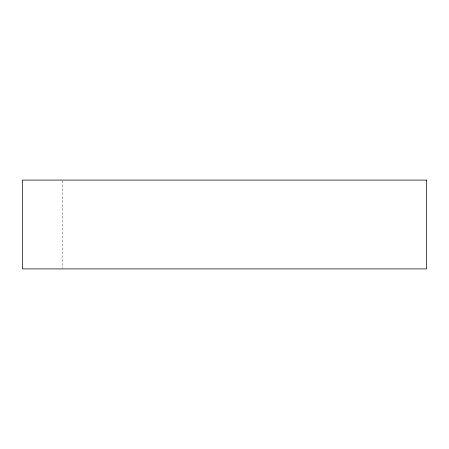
<?xml version="1.0" encoding="UTF-8"?>
<svg xmlns="http://www.w3.org/2000/svg" width="449" height="449" viewBox="0 0 449 449"><rect width="100%" height="100%" fill="white"/><g stroke="black" fill="none" stroke-linecap="round" stroke-linejoin="round"><path stroke-width="0.34" stroke-dasharray="2.25 1.68" d="M62.417 180.795L62.417 268.205"/><path stroke-width="0.67" d="M426.55 180.094L22.45 180.094L22.45 268.906L426.55 268.906L426.55 180.094"/></g></svg>
